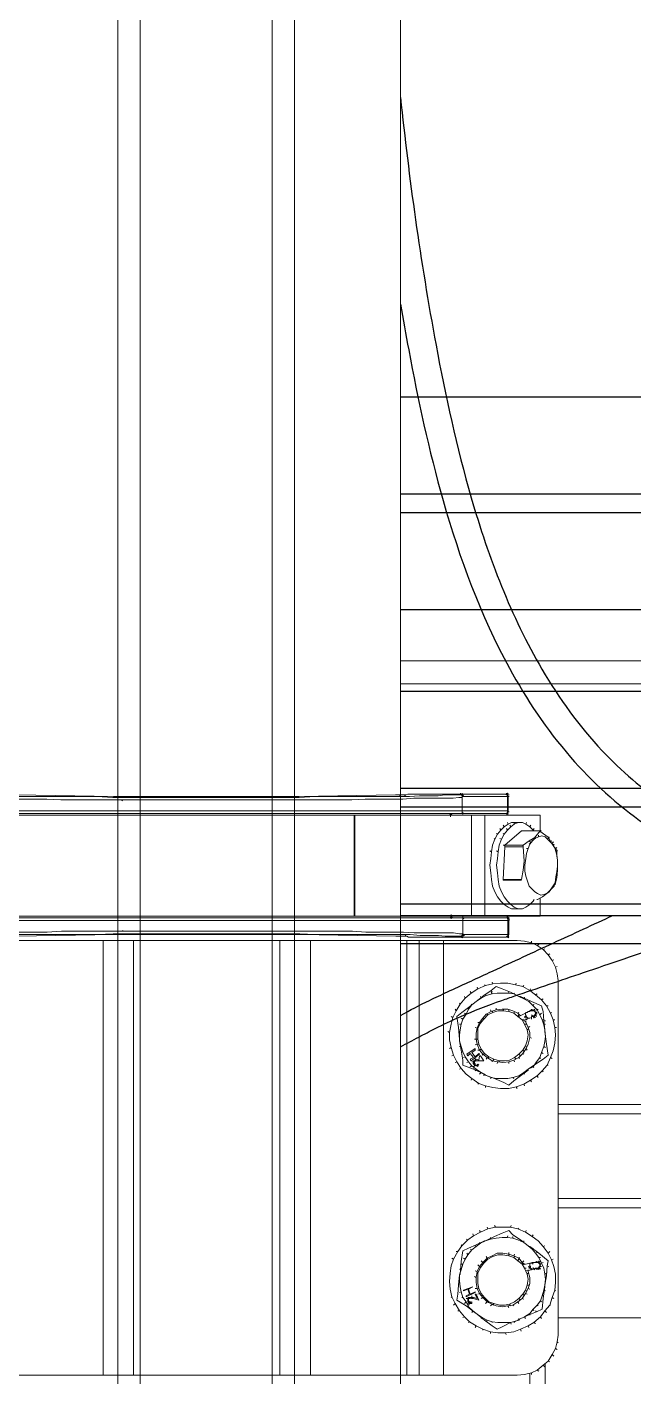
# Model space of a CAD drawing. Header units: feet. Extents: x 0 to 5170, y -254 to 1413.
# Drawn here: x 2327.95 to 2335.2, y 54.49 to 70.63 of the extents above; entities that cross this region are included whole.
import ezdxf
from ezdxf.lldxf.tags import DXFTag

# ---------------------------------------------------------------- set-up
doc = ezdxf.new("R2010")
doc.units = ezdxf.units.FT
doc.header["$MEASUREMENT"] = 0
for name, color, linetype in [('ATI CENTER SUPPORT', 7, 'Continuous'), ('DC FEEEDERS', 1, 'Continuous'), ('PV-AG-DC1', 142, 'DC1'), ('WIRE MANAGEMENT', 4, 'Continuous')]:
    doc.layers.add(name, color=color, linetype=linetype)
doc.styles.add('NEI-A', font='arial.ttf')
tags = doc.linetypes.add('DC1', pattern='A,0.176989,-0.035266,["DC1",NEI-A,S=0.1,R=0,X=0,Y=-0.05],-0.314734,0.176989', length=0.703978).pattern_tags.tags
tags[6] = DXFTag(74, 10)

msp = doc.modelspace()

# ---------------------------------------------------------------- linework, layer by layer
at = {"layer": 'ATI CENTER SUPPORT', "color": 8, "linetype": 'Continuous', "lineweight": 15}
for p, q in [((2329.03955, 108.06425), (2329.03955, 25.40257)), ((2329.30717, 108.06425), (2329.30717, 25.40257)), ((2330.88442, 108.06425), (2330.88442, 25.40257)), ((2331.15204, 108.06425), (2331.15204, 25.40257)), ((2332.42153, 108.06425), (2332.42153, 25.40257)), ((2333.15998, 61.22628, 0.11854), (2333.15998, 61.43628, 0.11854)), ((2333.71998, 61.42628, 0.11854), (2333.15998, 61.42628, 0.11854)), ((2333.69998, 61.23628, 0.11854), (2333.69998, 61.44628, 0.11854)), ((2326.49998, 61.22628, 0.11854), (2333.68998, 61.22628, 0.11854)), ((2326.76998, 61.20628, 0.11854), (2334.08998, 61.20628, 0.11854)), ((2333.74998, 61.11628, 0.11854), (2333.87998, 61.11628, 0.11854)), ((2333.88998, 60.84628, 0.11854), (2333.64998, 60.84628, 0.11854)), ((2326.91998, 59.99628, 0.11854), (2334.08998, 59.99628, 0.11854)), ((2333.70629, 59.75628), (2333.70629, 59.96628)), ((2332.51629, 59.74628), (2333.68629, 59.74628)), ((2333.98629, 58.79628), (2333.98629, 58.76628)), ((2333.34629, 58.52628), (2333.30629, 58.52628)), ((2333.30629, 58.26628), (2333.31629, 58.27628)), ((2333.31629, 58.23628), (2333.28629, 58.23628)), ((2334.30629, 57.7445), (2354.71674, 57.74438)), ((2334.30629, 57.63315), (2354.71674, 57.63303)), ((2334.30629, 56.62083), (2354.71674, 56.62071)), ((2334.30629, 56.50948), (2354.71674, 56.50936)), ((2333.71629, 55.97628), (2333.71629, 55.93628)), ((2334.03629, 55.78628), (2334.07629, 55.78628))]:
    msp.add_line(p, q, dxfattribs=at)
at = {"layer": 'ATI CENTER SUPPORT', "color": 8, "linetype": 'Continuous', "lineweight": 15, "elevation": 0.11854}
for points in [[(2327.02998, 61.41628), (2327.07998, 61.41628), (2327.13998, 61.40628), (2327.61998, 61.40628), (2327.74998, 61.39628), (2328.18998, 61.39628), (2328.35998, 61.38628), (2331.83998, 61.38628), (2331.99998, 61.39628), (2332.44998, 61.39628), (2332.57998, 61.40628), (2333.04998, 61.40628), (2333.11998, 61.41628), (2333.15998, 61.41628)], [(2333.14998, 61.44628), (2332.94998, 61.44628), (2332.86998, 61.43628), (2332.64998, 61.43628), (2332.52998, 61.42628), (2331.39998, 61.42628), (2331.20998, 61.41628), (2328.97998, 61.41628), (2328.78998, 61.42628), (2327.65998, 61.42628), (2327.53998, 61.43628), (2327.32998, 61.43628), (2327.24998, 61.44628), (2327.04998, 61.44628), (2327.03998, 61.43628)], [(2333.68998, 61.45628), (2332.50998, 61.45628), (2332.48998, 61.44628), (2332.35998, 61.44628), (2331.20998, 61.42628), (2328.98998, 61.42628), (2327.82998, 61.44628), (2327.70998, 61.44628), (2327.67998, 61.45628), (2327.25998, 61.45628), (2327.05998, 61.44628)], [(2329.08998, 61.37628), (2329.09998, 61.38628)], [(2332.41998, 61.42628), (2332.40998, 61.44628)], [(2332.47998, 61.42628), (2332.46998, 61.44628)], [(2333.12998, 61.44628), (2332.93998, 61.45628)], [(2333.01998, 61.44628), (2333.01998, 61.45628)], [(2333.13998, 61.46628), (2333.13998, 61.44628)], [(2333.15998, 61.46628), (2333.14998, 61.44628)], [(2333.15998, 61.43628), (2333.14998, 61.44628)], [(2333.16998, 61.44628), (2333.15998, 61.43628)], [(2333.17998, 61.43628), (2333.15998, 61.42628)], [(2333.67998, 61.45628), (2333.68998, 61.44628)], [(2333.70998, 61.46628), (2333.68998, 61.44628)], [(2333.69998, 61.46628), (2333.68998, 61.44628)], [(2333.68998, 61.46628), (2333.68998, 61.44628), (2333.71998, 61.44628)], [(2333.69998, 61.44628), (2333.70998, 61.42628)], [(2333.70998, 61.42628), (2333.70998, 61.24628), (2333.69998, 61.23628)], [(2333.70998, 61.25628), (2326.47998, 61.25628), (2326.48998, 61.23628), (2326.49998, 61.22628)], [(2331.86707, 61.20628), (2331.86707, 59.99628)], [(2331.87707, 59.99628), (2331.87707, 61.20628)], [(2333.02998, 61.20628), (2333.00998, 61.21628)], [(2333.02998, 61.21628), (2333.01998, 61.22628)], [(2333.01998, 61.18628), (2333.01998, 61.20628)], [(2333.02998, 61.20628), (2333.02998, 61.21628), (2333.04998, 61.22628)], [(2333.15998, 61.23628), (2333.17998, 61.22628)], [(2333.15998, 61.22628), (2333.16998, 61.21628)], [(2333.26998, 59.99628), (2333.26998, 61.20628)], [(2333.42998, 61.20628), (2333.42998, 59.99628)], [(2333.68998, 61.22628), (2333.69998, 61.23628)], [(2333.70998, 61.21628), (2333.68998, 61.22628)], [(2333.68998, 61.22628), (2333.69998, 61.20628)], [(2333.70998, 61.22628), (2333.69998, 61.23628)], [(2333.71998, 61.24628), (2333.70998, 61.24628)], [(2334.08998, 61.00628), (2334.08998, 61.20628)], [(2333.87998, 60.08628), (2333.74998, 60.08628), (2333.70998, 60.10628), (2333.65998, 60.13628), (2333.61998, 60.17628), (2333.57998, 60.22628), (2333.54998, 60.28628), (2333.51998, 60.35628), (2333.50998, 60.43628), (2333.49998, 60.51628), (2333.48998, 60.60628), (2333.49998, 60.68628), (2333.50998, 60.76628), (2333.51998, 60.84628), (2333.54998, 60.91628), (2333.57998, 60.97628), (2333.61998, 61.02628), (2333.65998, 61.06628), (2333.70998, 61.09628), (2333.74998, 61.11628)], [(2333.82998, 60.08628), (2333.77998, 60.10628), (2333.73998, 60.13628), (2333.69998, 60.17628), (2333.65998, 60.22628), (2333.62998, 60.28628), (2333.59998, 60.35628), (2333.58998, 60.43628), (2333.57998, 60.51628), (2333.56998, 60.60628), (2333.57998, 60.68628), (2333.58998, 60.76628), (2333.59998, 60.84628), (2333.62998, 60.91628), (2333.65998, 60.97628), (2333.69998, 61.02628), (2333.73998, 61.06628), (2333.77998, 61.09628), (2333.82998, 61.11628)], [(2333.61998, 61.02628), (2333.60998, 61.04628)], [(2333.65998, 61.06628), (2333.64998, 61.08628)], [(2333.69998, 61.02628), (2333.68998, 61.04628)], [(2333.69998, 61.11628), (2333.70998, 61.09628)], [(2333.73998, 61.06628), (2333.72998, 61.08628)], [(2333.77998, 61.11628), (2333.77998, 61.09628)], [(2333.87998, 61.11628), (2333.91998, 61.09628), (2333.96998, 61.06628), (2334.00998, 61.02628), (2334.01998, 61.01628)], [(2333.91998, 61.09628), (2333.92998, 61.11628)], [(2333.96998, 61.06628), (2333.97998, 61.08628)], [(2334.01998, 61.04628), (2334.00998, 61.02628)], [(2334.08998, 61.00628), (2334.09998, 61.02628)], [(2334.09998, 61.00628), (2334.09998, 61.02628)], [(2333.53998, 60.92628), (2333.54998, 60.91628)], [(2333.56998, 60.98628), (2333.57998, 60.97628)], [(2333.60998, 60.92628), (2333.62998, 60.91628)], [(2333.64998, 60.98628), (2333.65998, 60.97628)], [(2333.88998, 60.82628), (2333.88998, 60.84628), (2333.95998, 60.89628), (2334.02998, 60.93628), (2334.08998, 61.01628), (2333.86998, 61.01628), (2333.66998, 60.84628)], [(2334.29998, 60.59628), (2334.28998, 60.52628), (2334.27998, 60.46628), (2334.26998, 60.39628), (2334.23998, 60.34628), (2334.20998, 60.30628), (2334.17998, 60.27628), (2334.13998, 60.25628), (2334.09998, 60.24628), (2334.05998, 60.26628), (2334.02998, 60.28628), (2333.99998, 60.31628), (2333.95998, 60.35628), (2333.93998, 60.41628), (2333.91998, 60.47628), (2333.90998, 60.53628), (2333.90998, 60.60628), (2333.91998, 60.68628), (2333.92998, 60.74628), (2333.94998, 60.80628), (2333.96998, 60.85628), (2333.99998, 60.89628), (2334.02998, 60.92628), (2334.06998, 60.94628), (2334.10998, 60.95628), (2334.14998, 60.94628), (2334.20998, 60.88628), (2334.24998, 60.84628), (2334.26998, 60.79628), (2334.28998, 60.72628), (2334.29998, 60.66628)], [(2333.95998, 60.89628), (2333.97998, 60.87628)], [(2333.96998, 60.85628), (2333.95998, 60.86628)], [(2333.99998, 60.89628), (2333.98998, 60.91628)], [(2334.02998, 60.92628), (2334.02998, 60.94628)], [(2334.03998, 60.92628), (2334.02998, 60.93628)], [(2334.06998, 60.96628), (2334.06998, 60.94628)], [(2334.08998, 61.00628), (2334.09998, 61.00628), (2334.18998, 60.93628), (2334.22998, 60.86628), (2334.26998, 60.80628), (2334.27998, 60.78628), (2334.27998, 60.77628)], [(2334.19998, 60.93628), (2334.17998, 60.91628)], [(2334.18998, 60.93628), (2334.19998, 60.94628)], [(2334.22998, 60.89628), (2334.20998, 60.88628)], [(2334.24998, 60.88628), (2334.22998, 60.86628)], [(2333.48998, 60.77628), (2333.50998, 60.76628)], [(2333.58998, 60.76628), (2333.56998, 60.77628)], [(2333.66998, 60.83628), (2333.64998, 60.84628)], [(2333.66998, 60.84628), (2333.66998, 60.82628), (2333.88998, 60.82628), (2333.89998, 60.65628), (2333.88998, 60.54628), (2333.86998, 60.43628), (2333.64998, 60.43628), (2333.64998, 60.42628), (2333.86998, 60.42628)], [(2333.66998, 60.82628), (2333.64998, 60.43628)], [(2333.86998, 60.84628), (2333.88998, 60.83628)], [(2333.94998, 60.80628), (2333.92998, 60.80628)], [(2334.28998, 60.77628), (2334.28998, 60.71628), (2334.29998, 60.66628), (2334.29998, 60.54628), (2334.28998, 60.45628), (2334.26998, 60.37628), (2334.25998, 60.36628), (2334.25998, 60.35628), (2334.23998, 60.33628), (2334.21998, 60.31628), (2334.19998, 60.28628), (2334.16998, 60.26628), (2334.11998, 60.22628), (2334.05998, 60.19628), (2334.04998, 60.19628)], [(2334.25998, 60.85628), (2334.24998, 60.84628)], [(2334.26998, 60.80628), (2334.28998, 60.81628)], [(2334.26998, 60.79628), (2334.28998, 60.79628)], [(2334.27998, 60.77628), (2334.29998, 60.78628)], [(2334.29998, 60.77628), (2334.27998, 60.77628)], [(2334.08998, 59.99628), (2334.08998, 60.21628)], [(2334.01998, 60.19628), (2334.00998, 60.17628), (2333.96998, 60.13628), (2333.91998, 60.10628), (2333.87998, 60.08628)]]:
    msp.add_lwpolyline(points, dxfattribs=at)
at = {"layer": 'ATI CENTER SUPPORT', "color": 8, "linetype": 'Continuous', "lineweight": 15}
for points in [[(2333.71629, 59.94628), (2326.48629, 59.94628), (2326.48629, 59.77628)], [(2333.69629, 59.97628), (2326.50629, 59.97628), (2326.50629, 59.96628)], [(2333.01629, 59.97628), (2333.03629, 59.99628)], [(2333.05629, 59.97628), (2333.03629, 59.98628), (2333.03629, 59.99628), (2333.02629, 59.99628), (2333.02629, 60.01628)], [(2333.02629, 59.96628), (2333.03629, 59.98628)], [(2333.15629, 59.76628), (2333.16629, 59.76628), (2333.16629, 59.99628)], [(2333.18629, 59.97628), (2333.16629, 59.96628)], [(2333.69629, 59.97628), (2333.70629, 59.99628)], [(2333.69629, 59.97628), (2333.69629, 59.99628)], [(2333.71629, 59.98628), (2333.69629, 59.97628)], [(2333.70629, 59.96628), (2333.69629, 59.97628)], [(2333.70629, 59.96628), (2333.72629, 59.97628)], [(2333.71629, 59.94628), (2333.70629, 59.96628)], [(2333.72629, 59.95628), (2333.71629, 59.94628)], [(2333.71629, 59.77628), (2333.71629, 59.94628)], [(2327.03629, 59.78628), (2327.08629, 59.78628), (2327.14629, 59.79628), (2327.62629, 59.79628), (2327.75629, 59.80628), (2328.19629, 59.80628), (2328.36629, 59.81628), (2331.84629, 59.81628), (2332.00629, 59.80628), (2332.45629, 59.80628), (2332.58629, 59.79628), (2333.05629, 59.79628), (2333.12629, 59.78628), (2333.16629, 59.78628)], [(2333.16629, 59.77628), (2333.15629, 59.76628), (2333.15629, 59.75628), (2332.95629, 59.75628), (2332.87629, 59.76628), (2332.65629, 59.76628), (2332.53629, 59.77628), (2331.40629, 59.77628), (2331.21629, 59.78628), (2328.98629, 59.78628), (2328.79629, 59.77628), (2327.66629, 59.77628), (2327.54629, 59.76628), (2327.33629, 59.76628), (2327.25629, 59.75628), (2327.05629, 59.75628), (2327.04629, 59.76628), (2327.03629, 59.77628)], [(2327.06629, 59.75628), (2327.26629, 59.74628), (2327.68629, 59.74628), (2327.71629, 59.75628), (2327.83629, 59.75628), (2328.99629, 59.77628), (2331.21629, 59.77628), (2332.36629, 59.75628), (2332.49629, 59.75628), (2332.51629, 59.74628)], [(2329.09629, 59.82628), (2329.10629, 59.81628)], [(2332.47629, 59.75628), (2332.48629, 59.77628)], [(2332.94629, 59.74628), (2333.13629, 59.75628)], [(2333.02629, 59.75628), (2333.02629, 59.74628)], [(2333.14629, 59.75628), (2333.15629, 59.73628)], [(2333.16629, 59.73628), (2333.15629, 59.75628)], [(2333.18629, 59.77628), (2333.16629, 59.78628)], [(2333.16629, 59.77628), (2333.18629, 59.76628)], [(2333.70629, 59.75628), (2333.71629, 59.77628), (2333.16629, 59.77628)], [(2333.17629, 59.75628), (2333.16629, 59.76628)], [(2333.68629, 59.74628), (2333.69629, 59.75628), (2333.71629, 59.75628)], [(2333.71629, 59.73628), (2333.69629, 59.75628)], [(2333.69629, 59.75628), (2333.70629, 59.73628)], [(2333.69629, 59.74628), (2333.69629, 59.75628)], [(2333.70629, 59.75628), (2333.71629, 59.74628)], [(2333.81629, 59.70628), (2326.39629, 59.70628), (2326.30629, 59.69628), (2326.22629, 59.67628), (2326.14629, 59.64628), (2326.08629, 59.59628), (2326.01629, 59.53628), (2325.97629, 59.46628), (2325.93629, 59.38628), (2325.91629, 59.30628), (2325.90629, 59.22628), (2325.90629, 54.98628), (2325.91629, 54.90628), (2325.93629, 54.82628), (2325.97629, 54.75628), (2326.01629, 54.67628), (2326.08629, 54.62628), (2326.14629, 54.56628), (2326.22629, 54.53628), (2326.30629, 54.51628), (2326.39629, 54.50628), (2333.81629, 54.50628)], [(2328.86629, 59.70628), (2328.86629, 54.50628)], [(2329.22629, 54.50628), (2329.22629, 59.70628)], [(2330.97629, 54.50628), (2330.97629, 59.70628)], [(2331.34629, 59.70628), (2331.34629, 54.50628)], [(2332.49629, 54.50628), (2332.49629, 59.70628)], [(2332.64629, 59.70628), (2332.64629, 54.50628)], [(2332.93629, 59.70628), (2332.93629, 54.50628)], [(2333.81629, 54.50628), (2333.90629, 54.51628), (2333.98629, 54.53628), (2334.05629, 54.56628), (2334.12629, 54.62628), (2334.18629, 54.67628), (2334.23629, 54.75628), (2334.27629, 54.82628), (2334.29629, 54.90628), (2334.30629, 54.98628), (2334.30629, 59.22628), (2334.29629, 59.30628), (2334.27629, 59.38628), (2334.23629, 59.46628), (2334.18629, 59.53628), (2334.12629, 59.59628), (2334.05629, 59.64628), (2333.98629, 59.67628), (2333.90629, 59.69628), (2333.81629, 59.70628)], [(2333.98629, 59.67628), (2333.98629, 59.69628)], [(2334.07629, 59.65628), (2334.05629, 59.64628)], [(2334.14629, 59.60628), (2334.12629, 59.59628)], [(2334.20629, 59.54628), (2334.18629, 59.53628)], [(2334.23629, 59.46628), (2334.25629, 59.47628)], [(2334.29629, 59.39628), (2334.27629, 59.38628)], [(2333.12629, 58.50628), (2333.14629, 58.39628), (2333.16629, 58.27628), (2333.16629, 58.21628), (2333.29629, 58.16628), (2333.42629, 58.10628), (2333.43629, 58.09628), (2333.54629, 58.05628), (2333.65629, 58.00628), (2333.71629, 57.97628), (2333.77629, 58.02628), (2333.85629, 58.08628), (2333.94629, 58.15628), (2333.94629, 58.16628), (2334.03629, 58.22628), (2334.12629, 58.28628), (2334.18629, 58.33628), (2334.16629, 58.46628), (2334.14629, 58.61628), (2334.14629, 58.63628), (2334.13629, 58.74628), (2334.12629, 58.85628), (2334.10629, 58.92628), (2333.98629, 58.97628), (2333.85629, 59.03628), (2333.83629, 59.03628), (2333.73629, 59.08628), (2333.63629, 59.12628), (2333.56629, 59.15628), (2333.50629, 59.10628), (2333.41629, 59.04628), (2333.32629, 58.97628), (2333.23629, 58.90628), (2333.15629, 58.84628), (2333.09629, 58.79628), (2333.11629, 58.66628), (2333.12629, 58.52628)], [(2333.26629, 59.07628), (2333.25629, 59.09628)], [(2333.34629, 59.12628), (2333.33629, 59.14628)], [(2333.43629, 59.16628), (2333.42629, 59.17628)], [(2333.50629, 59.10628), (2333.51629, 59.08628)], [(2333.50629, 59.08628), (2333.51629, 59.06628)], [(2333.52629, 59.18628), (2333.51629, 59.20628)], [(2333.71629, 59.09628), (2333.71629, 59.07628)], [(2333.80629, 59.19628), (2333.79629, 59.17628)], [(2333.89629, 59.16628), (2333.88629, 59.15628)], [(2333.97629, 59.12628), (2333.96629, 59.10628)], [(2333.12629, 58.95628), (2333.13629, 58.94628)], [(2333.19629, 59.01628), (2333.18629, 59.03628)], [(2333.26629, 58.94628), (2333.27629, 58.93628)], [(2333.37629, 59.03628), (2333.38629, 59.01628)], [(2333.44629, 59.04628), (2333.43629, 59.05628)], [(2333.78629, 59.07628), (2333.77629, 59.06628)], [(2333.89629, 59.00628), (2333.90629, 59.02628)], [(2333.96629, 58.98628), (2333.95629, 58.97628)], [(2334.00629, 58.92628), (2334.01629, 58.94628)], [(2334.03629, 59.05628), (2334.05629, 59.06628)], [(2334.12629, 59.00628), (2334.10629, 58.99628)], [(2334.18629, 58.92628), (2334.16629, 58.92628)], [(2333.04629, 58.78628), (2333.02629, 58.79628)], [(2333.07629, 58.88628), (2333.08629, 58.86628)], [(2333.16629, 58.76628), (2333.14629, 58.77628)], [(2333.20629, 58.82628), (2333.18629, 58.83628)], [(2333.22629, 58.89628), (2333.23629, 58.88628)], [(2333.90629, 58.74628), (2333.91629, 58.73628), (2333.94629, 58.66628), (2333.96629, 58.60628), (2333.96629, 58.54628), (2333.94629, 58.46628), (2333.92629, 58.41628), (2333.88629, 58.35628), (2333.83629, 58.30628), (2333.77629, 58.27628), (2333.71629, 58.25628), (2333.64629, 58.24628), (2333.58629, 58.25628), (2333.51629, 58.26628), (2333.45629, 58.30628), (2333.40629, 58.34628), (2333.36629, 58.39628), (2333.33629, 58.46628), (2333.32629, 58.52628), (2333.32629, 58.59628), (2333.33629, 58.65628), (2333.36629, 58.72628), (2333.40629, 58.77628), (2333.44629, 58.82628), (2333.50629, 58.85628), (2333.56629, 58.87628), (2333.63629, 58.88628), (2333.70629, 58.88628), (2333.76629, 58.86628), (2333.82629, 58.83628), (2333.85629, 58.80628)], [(2333.41629, 58.76628), (2333.40629, 58.77628)], [(2333.45629, 58.82628), (2333.46629, 58.81628)], [(2333.49629, 58.87628), (2333.50629, 58.85628)], [(2333.51629, 58.86628), (2333.52629, 58.84628)], [(2333.56629, 58.87628), (2333.56629, 58.89628)], [(2333.64629, 58.86628), (2333.65629, 58.88628)], [(2333.71629, 58.87628), (2333.71629, 58.85628)], [(2333.78629, 58.85628), (2333.77629, 58.83628)], [(2333.82629, 58.83628), (2333.83629, 58.84628)], [(2333.82629, 58.79628), (2333.83629, 58.81628)], [(2334.01629, 58.86628), (2333.96629, 58.86628), (2333.96629, 58.85628), (2333.94629, 58.85628), (2333.93629, 58.84628), (2333.92629, 58.84628), (2333.91629, 58.83628), (2333.83629, 58.79628)], [(2333.89629, 58.76628), (2333.87629, 58.75628)], [(2333.88629, 58.74628), (2333.94629, 58.77628)], [(2333.90629, 58.79628), (2333.92629, 58.80628)], [(2333.90629, 58.78628), (2333.92629, 58.79628)], [(2333.91629, 58.83628), (2333.91629, 58.81628), (2333.92629, 58.80628), (2333.92629, 58.79628), (2333.93629, 58.78628), (2333.94629, 58.77628), (2333.96629, 58.77628), (2333.98629, 58.78628)], [(2333.93629, 58.78628), (2333.91629, 58.77628)], [(2333.92629, 58.75628), (2333.94629, 58.77628)], [(2333.98629, 58.79628), (2334.01629, 58.79628), (2334.03629, 58.81628), (2334.03629, 58.84628), (2334.02629, 58.85628), (2334.01629, 58.86628), (2334.00629, 58.87628), (2333.98629, 58.87628), (2333.96629, 58.86628), (2333.95629, 58.85628)], [(2333.98629, 58.86628), (2333.98629, 58.88628)], [(2333.98629, 58.81628), (2334.00629, 58.79628)], [(2333.99629, 58.87628), (2333.99629, 58.86628)], [(2334.00629, 58.79628), (2334.01629, 58.80628), (2334.02629, 58.81628), (2334.03629, 58.83628)], [(2334.01629, 58.77628), (2334.00629, 58.79628)], [(2334.02629, 58.88628), (2334.01629, 58.86628)], [(2334.02629, 58.78628), (2334.01629, 58.80628)], [(2334.01629, 58.79628), (2334.03629, 58.78628)], [(2334.02629, 58.85628), (2334.03629, 58.86628)], [(2334.02629, 58.85628), (2334.04629, 58.86628)], [(2334.04629, 58.80628), (2334.02629, 58.81628)], [(2334.03629, 58.84628), (2334.05629, 58.84628)], [(2334.05629, 58.82628), (2334.03629, 58.83628)], [(2334.04629, 58.79628), (2334.03629, 58.81628)], [(2334.06629, 58.88628), (2334.05629, 58.87628)], [(2334.10629, 58.83628), (2334.08629, 58.81628)], [(2334.11629, 58.75628), (2334.13629, 58.76628)], [(2334.21629, 58.83628), (2334.22629, 58.84628)], [(2332.98629, 58.61628), (2333.00629, 58.60628)], [(2333.12629, 58.70628), (2333.14629, 58.70628)], [(2333.33629, 58.65628), (2333.31629, 58.66628)], [(2333.33629, 58.66628), (2333.34629, 58.65628)], [(2333.34629, 58.72628), (2333.36629, 58.72628)], [(2333.37629, 58.71628), (2333.36629, 58.72628)], [(2333.90629, 58.70628), (2333.92629, 58.70628)], [(2333.92629, 58.74628), (2333.91629, 58.73628)], [(2333.93629, 58.63628), (2333.94629, 58.64628)], [(2333.94629, 58.66628), (2333.96629, 58.67628)], [(2334.15629, 58.74628), (2334.13629, 58.74628)], [(2334.15629, 58.70628), (2334.13629, 58.69628)], [(2334.26629, 58.75628), (2334.24629, 58.75628)], [(2334.28629, 58.66628), (2334.26629, 58.66628)], [(2333.31629, 58.45628), (2333.33629, 58.46628)], [(2333.35629, 58.46628), (2333.33629, 58.45628)], [(2333.93629, 58.43628), (2333.91629, 58.44628)], [(2333.98629, 58.53628), (2333.96629, 58.54628)], [(2333.02629, 58.42628), (2333.00629, 58.41628)], [(2333.05629, 58.33628), (2333.03629, 58.32628)], [(2333.14629, 58.43628), (2333.12629, 58.43628)], [(2333.16629, 58.37628), (2333.14629, 58.36628)], [(2333.19629, 58.31628), (2333.17629, 58.30628)], [(2333.31629, 58.23628), (2333.31629, 58.21628), (2333.33629, 58.21628), (2333.34629, 58.22628), (2333.35629, 58.21628), (2333.33629, 58.20628), (2333.32629, 58.20628), (2333.31629, 58.21628), (2333.29629, 58.22628), (2333.29629, 58.26628), (2333.30629, 58.26628), (2333.31629, 58.27628), (2333.32629, 58.28628), (2333.35629, 58.27628), (2333.36629, 58.32628), (2333.37629, 58.32628), (2333.41629, 58.26628), (2333.31629, 58.26628), (2333.30629, 58.25628), (2333.30629, 58.23628)], [(2333.31629, 58.27628), (2333.31629, 58.29628)], [(2333.31629, 58.28628), (2333.32629, 58.26628)], [(2333.34629, 58.39628), (2333.36629, 58.39628)], [(2333.36629, 58.39628), (2333.38629, 58.40628)], [(2333.39629, 58.33628), (2333.40629, 58.34628)], [(2333.42629, 58.35628), (2333.41629, 58.34628)], [(2333.44629, 58.28628), (2333.45629, 58.30628)], [(2333.47629, 58.31628), (2333.46629, 58.29628)], [(2333.53629, 58.28628), (2333.52629, 58.26628)], [(2333.78629, 58.25628), (2333.77629, 58.27628)], [(2333.78629, 58.30628), (2333.80629, 58.28628)], [(2333.85629, 58.32628), (2333.83629, 58.34628)], [(2333.83629, 58.30628), (2333.84629, 58.29628)], [(2333.90629, 58.37628), (2333.88629, 58.39628)], [(2333.88629, 58.35628), (2333.89629, 58.34628)], [(2333.93629, 58.39628), (2333.92629, 58.41628)], [(2334.08629, 58.30628), (2334.09629, 58.29628)], [(2334.12629, 58.35628), (2334.10629, 58.36628)], [(2334.15629, 58.42628), (2334.13629, 58.43628)], [(2334.21629, 58.30628), (2334.23629, 58.29628)], [(2333.09629, 58.25628), (2333.07629, 58.24628)], [(2333.14629, 58.17628), (2333.12629, 58.16628)], [(2333.23629, 58.25628), (2333.21629, 58.24628)], [(2333.25629, 58.19628), (2333.27629, 58.20628)], [(2333.27629, 58.25628), (2333.29629, 58.25628)], [(2333.31629, 58.21628), (2333.29629, 58.19628)], [(2333.29629, 58.16628), (2333.29629, 58.17628)], [(2333.32629, 58.16628), (2333.31629, 58.14628)], [(2333.34629, 58.19628), (2333.33629, 58.21628)], [(2333.38629, 58.12628), (2333.36629, 58.10628)], [(2333.51629, 58.26628), (2333.51629, 58.25628)], [(2333.58629, 58.25628), (2333.57629, 58.23628)], [(2333.60629, 58.26628), (2333.59629, 58.25628)], [(2333.71629, 58.25628), (2333.71629, 58.23628)], [(2333.89629, 58.12628), (2333.90629, 58.10628)], [(2334.01629, 58.18628), (2334.00629, 58.19628)], [(2334.05629, 58.23628), (2334.04629, 58.25628)], [(2334.11629, 58.14628), (2334.12629, 58.13628)], [(2334.17629, 58.21628), (2334.18629, 58.21628)], [(2333.26629, 58.03628), (2333.27629, 58.05628)], [(2333.34629, 57.98628), (2333.35629, 57.99628)], [(2333.42629, 58.10628), (2333.41629, 58.08628)], [(2333.43629, 57.94628), (2333.43629, 57.96628)], [(2333.50629, 58.06628), (2333.49629, 58.05628)], [(2333.76629, 58.06628), (2333.77629, 58.05628)], [(2333.80629, 57.95628), (2333.81629, 57.93628)], [(2333.83629, 58.08628), (2333.83629, 58.07628)], [(2333.89629, 57.98628), (2333.90629, 57.96628)], [(2333.97629, 58.03628), (2333.98629, 58.01628)], [(2334.05629, 58.08628), (2334.06629, 58.06628)], [(2333.29629, 56.17628), (2333.28629, 56.19628)], [(2333.37629, 56.21628), (2333.36629, 56.23628)], [(2333.46629, 56.25628), (2333.45629, 56.27628)], [(2333.54629, 56.29628), (2333.55629, 56.27628)], [(2333.74629, 56.29628), (2333.73629, 56.27628)], [(2333.83629, 56.26628), (2333.82629, 56.25628)], [(2333.91629, 56.21628), (2333.92629, 56.23628)], [(2334.00629, 56.18628), (2333.99629, 56.16628)], [(2333.15629, 56.05628), (2333.14629, 56.06628)], [(2333.20629, 56.13628), (2333.22629, 56.12628)], [(2333.27629, 56.00628), (2333.25629, 56.01628)], [(2333.31629, 56.05628), (2333.32629, 56.04628)], [(2333.37629, 56.08628), (2333.36629, 56.09628)], [(2333.49629, 56.13628), (2333.49629, 56.15628)], [(2333.70629, 56.17628), (2333.69629, 56.15628)], [(2333.76629, 56.14628), (2333.76629, 56.16628)], [(2333.89629, 56.11628), (2333.89629, 56.09628)], [(2334.00629, 56.02628), (2333.99629, 56.01628)], [(2334.12629, 56.04628), (2334.14629, 56.05628)], [(2333.03629, 55.90628), (2333.05629, 55.89628)], [(2333.10629, 55.98628), (2333.08629, 55.98628)], [(2333.17629, 55.90628), (2333.19629, 55.89628)], [(2333.21629, 55.96628), (2333.22629, 55.94628)], [(2333.94629, 55.76628), (2333.94629, 55.74628), (2333.96629, 55.67628), (2333.96629, 55.60628), (2333.94629, 55.54628), (2333.91629, 55.48628), (2333.87629, 55.42628), (2333.82629, 55.38628), (2333.76629, 55.34628), (2333.70629, 55.33628), (2333.63629, 55.32628), (2333.56629, 55.33628), (2333.51629, 55.35628), (2333.45629, 55.38628), (2333.40629, 55.43628), (2333.36629, 55.48628), (2333.33629, 55.54628), (2333.32629, 55.61628), (2333.32629, 55.67628), (2333.33629, 55.74628), (2333.36629, 55.80628), (2333.40629, 55.85628), (2333.45629, 55.90628), (2333.51629, 55.93628), (2333.57629, 55.96628), (2333.64629, 55.96628), (2333.71629, 55.95628), (2333.77629, 55.93628), (2333.83629, 55.90628), (2333.87629, 55.85628), (2333.90629, 55.83628)], [(2333.40629, 55.85628), (2333.38629, 55.87628)], [(2333.40629, 55.85628), (2333.41629, 55.84628)], [(2333.45629, 55.90628), (2333.44629, 55.92628)], [(2333.45629, 55.90628), (2333.46629, 55.89628)], [(2333.77629, 55.93628), (2333.78629, 55.95628)], [(2333.77629, 55.91628), (2333.78629, 55.92628)], [(2333.83629, 55.89628), (2333.82629, 55.87628)], [(2333.83629, 55.90628), (2333.84629, 55.91628)], [(2333.87629, 55.85628), (2333.89629, 55.87628)], [(2334.05629, 55.85628), (2333.99629, 55.85628), (2333.98629, 55.84628), (2333.96629, 55.84628), (2333.96629, 55.81628), (2333.97629, 55.80628), (2333.97629, 55.78628), (2333.98629, 55.77628), (2333.98629, 55.76628), (2334.00629, 55.77628), (2334.01629, 55.77628), (2334.03629, 55.78628)], [(2334.00629, 55.83628), (2333.99629, 55.85628)], [(2334.05629, 55.97628), (2334.03629, 55.96628)], [(2334.03629, 55.85628), (2334.04629, 55.86628), (2334.06629, 55.85628), (2334.07629, 55.85628), (2334.08629, 55.83628), (2334.09629, 55.82628), (2334.08629, 55.80628), (2334.07629, 55.78628)], [(2334.05629, 55.86628), (2334.05629, 55.85628)], [(2334.06629, 55.78628), (2334.07629, 55.79628), (2334.08629, 55.80628), (2334.08629, 55.83628), (2334.07629, 55.84628), (2334.05629, 55.85628)], [(2334.07629, 55.87628), (2334.06629, 55.85628)], [(2334.09629, 55.91628), (2334.07629, 55.91628)], [(2334.07629, 55.84628), (2334.08629, 55.86628)], [(2334.07629, 55.85628), (2334.09629, 55.86628)], [(2334.10629, 55.84628), (2334.12629, 55.85628)], [(2334.18629, 55.96628), (2334.20629, 55.98628)], [(2334.22629, 55.88628), (2334.24629, 55.89628)], [(2333.14629, 55.76628), (2333.12629, 55.77628)], [(2333.14629, 55.83628), (2333.16629, 55.83628)], [(2333.33629, 55.74628), (2333.31629, 55.75628)], [(2333.33629, 55.73628), (2333.34629, 55.72628)], [(2333.36629, 55.80628), (2333.34629, 55.82628)], [(2333.36629, 55.80628), (2333.37629, 55.79628)], [(2333.89629, 55.84628), (2333.87629, 55.83628)], [(2333.96629, 55.84628), (2333.88629, 55.82628)], [(2333.90629, 55.78628), (2333.92629, 55.78628)], [(2333.92629, 55.75628), (2333.98629, 55.76628)], [(2333.93629, 55.71628), (2333.94629, 55.72628)], [(2333.94629, 55.80628), (2333.96629, 55.81628)], [(2333.97629, 55.80628), (2333.95629, 55.79628)], [(2333.97629, 55.78628), (2333.95629, 55.78628)], [(2333.96629, 55.76628), (2333.98629, 55.77628)], [(2333.99629, 55.78628), (2333.98629, 55.76628)], [(2334.01629, 55.77628), (2334.00629, 55.79628)], [(2334.01629, 55.77628), (2334.02629, 55.76628)], [(2334.06629, 55.78628), (2334.04629, 55.77628), (2334.03629, 55.78628)], [(2334.05629, 55.76628), (2334.05629, 55.78628)], [(2334.07629, 55.76628), (2334.06629, 55.78628)], [(2334.07629, 55.80628), (2334.10629, 55.80628)], [(2334.09629, 55.78628), (2334.07629, 55.79628)], [(2334.09629, 55.77628), (2334.07629, 55.78628)], [(2334.09629, 55.84628), (2334.08629, 55.83628)], [(2334.14629, 55.71628), (2334.16629, 55.72628)], [(2334.17629, 55.81628), (2334.19629, 55.80628)], [(2333.32629, 55.67628), (2333.30629, 55.68628)], [(2333.31629, 55.54628), (2333.33629, 55.54628)], [(2333.33629, 55.53628), (2333.35629, 55.54628)], [(2333.95629, 55.58628), (2333.93629, 55.58628)], [(2333.94629, 55.54628), (2333.96629, 55.53628)], [(2333.03629, 55.44628), (2333.02629, 55.43628)], [(2333.12629, 55.49628), (2333.14629, 55.50628)], [(2333.16629, 55.43628), (2333.15629, 55.43628)], [(2333.18629, 55.36628), (2333.20629, 55.38628)], [(2333.20629, 55.42628), (2333.22629, 55.42628)], [(2333.23629, 55.42628), (2333.22629, 55.43628)], [(2333.23629, 55.38628), (2333.22629, 55.36628)], [(2333.23629, 55.36628), (2333.24629, 55.38628)], [(2333.25629, 55.36628), (2333.25629, 55.38628)], [(2333.27629, 55.43628), (2333.27629, 55.45628)], [(2333.34629, 55.47628), (2333.36629, 55.48628)], [(2333.38629, 55.48628), (2333.36629, 55.47628)], [(2333.40629, 55.43628), (2333.38629, 55.42628)], [(2333.41629, 55.42628), (2333.42629, 55.43628)], [(2333.43629, 55.36628), (2333.45629, 55.38628)], [(2333.46629, 55.37628), (2333.47629, 55.38628)], [(2333.83629, 55.36628), (2333.82629, 55.38628)], [(2333.83629, 55.42628), (2333.85629, 55.40628)], [(2333.87629, 55.42628), (2333.89629, 55.41628)], [(2333.88629, 55.47628), (2333.90629, 55.45628)], [(2333.93629, 55.51628), (2333.91629, 55.52628)], [(2333.91629, 55.48628), (2333.93629, 55.47628)], [(2334.10629, 55.38628), (2334.09629, 55.39628)], [(2334.11629, 55.45628), (2334.13629, 55.45628)], [(2334.15629, 55.51628), (2334.13629, 55.52628)], [(2334.25629, 55.42628), (2334.23629, 55.43628)], [(2334.27629, 55.51628), (2334.26629, 55.52628)], [(2333.05629, 55.34628), (2333.07629, 55.36628)], [(2333.10629, 55.27628), (2333.12629, 55.27628)], [(2333.22629, 55.31628), (2333.23629, 55.32628)], [(2333.24629, 55.36628), (2333.23629, 55.34628)], [(2333.27629, 55.25628), (2333.28629, 55.27628)], [(2333.49629, 55.33628), (2333.51629, 55.35628)], [(2333.52629, 55.34628), (2333.53629, 55.36628)], [(2333.70629, 55.33628), (2333.71629, 55.31628)], [(2333.73629, 55.33628), (2333.72629, 55.35628)], [(2333.76629, 55.34628), (2333.77629, 55.33628)], [(2333.96629, 55.24628), (2333.96629, 55.22628)], [(2334.00629, 55.29628), (2334.01629, 55.27628)], [(2334.03629, 55.27628), (2334.04629, 55.26628)], [(2334.05629, 55.34628), (2334.06629, 55.33628)], [(2334.16629, 55.25628), (2334.14629, 55.27628)], [(2334.21629, 55.34628), (2334.20629, 55.34628)], [(2333.16629, 55.19628), (2333.18629, 55.20628)], [(2333.23629, 55.13628), (2333.24629, 55.14628)], [(2333.31629, 55.07628), (2333.32629, 55.09628)], [(2333.39629, 55.19628), (2333.38629, 55.18628)], [(2333.40629, 55.05628), (2333.40629, 55.04628)], [(2333.44629, 55.14628), (2333.45629, 55.16628)], [(2333.51629, 55.13628), (2333.51629, 55.14628)], [(2333.73629, 55.13628), (2333.74629, 55.11628)], [(2333.78629, 55.13628), (2333.78629, 55.14628)], [(2333.83629, 55.18628), (2333.83629, 55.16628)], [(2333.85629, 55.05628), (2333.86629, 55.03628)], [(2333.90629, 55.20628), (2333.91629, 55.18628)], [(2333.94629, 55.09628), (2333.95629, 55.07628)], [(2334.01629, 55.13628), (2334.03629, 55.12628)], [(2334.09629, 55.20628), (2334.10629, 55.18628)], [(2333.49629, 55.02628), (2333.49629, 55.00628)], [(2333.67629, 55.01628), (2333.68629, 54.99628)], [(2334.30629, 54.89628), (2334.29629, 54.90628)], [(2334.25629, 54.73628), (2334.23629, 54.75628)], [(2334.29629, 54.81628), (2334.27629, 54.82628)], [(2334.07629, 54.55628), (2334.05629, 54.56628)], [(2334.14629, 54.60628), (2334.12629, 54.62628)], [(2334.18629, 54.67628), (2334.20629, 54.66628)], [(2333.98629, 54.51628), (2333.98629, 54.53628)]]:
    msp.add_lwpolyline(points, dxfattribs=at)
for points in [[(2333.80629, 57.95628), (2333.89629, 57.98628), (2333.97629, 58.03628), (2334.05629, 58.08628), (2334.11629, 58.14628), (2334.17629, 58.21628), (2334.21629, 58.30628), (2334.24629, 58.38628), (2334.26629, 58.47628), (2334.27629, 58.57628), (2334.26629, 58.66628), (2334.24629, 58.75628), (2334.21629, 58.83628), (2334.16629, 58.92628), (2334.10629, 58.99628), (2334.03629, 59.05628), (2333.96629, 59.10628), (2333.88629, 59.15628), (2333.79629, 59.17628), (2333.70629, 59.19628), (2333.61629, 59.19628), (2333.52629, 59.18628), (2333.43629, 59.16628), (2333.34629, 59.12628), (2333.26629, 59.07628), (2333.19629, 59.01628), (2333.13629, 58.94628), (2333.08629, 58.86628), (2333.04629, 58.78628), (2333.02629, 58.70628), (2333.00629, 58.60628), (2333.00629, 58.51628), (2333.02629, 58.42628), (2333.05629, 58.33628), (2333.09629, 58.25628), (2333.14629, 58.17628), (2333.20629, 58.10628), (2333.27629, 58.05628), (2333.35629, 57.99628), (2333.43629, 57.96628), (2333.52629, 57.94628), (2333.61629, 57.93628), (2333.71629, 57.93628)], [(2334.00629, 58.92628), (2334.05629, 58.87628), (2334.08629, 58.81628), (2334.11629, 58.75628), (2334.13629, 58.69628), (2334.14629, 58.63628), (2334.15629, 58.55628), (2334.14629, 58.49628), (2334.13629, 58.43628), (2334.10629, 58.36628), (2334.08629, 58.30628), (2334.04629, 58.25628), (2334.00629, 58.19628), (2333.94629, 58.16628), (2333.89629, 58.12628), (2333.83629, 58.08628), (2333.76629, 58.06628), (2333.70629, 58.05628), (2333.56629, 58.05628), (2333.50629, 58.06628), (2333.43629, 58.09628), (2333.38629, 58.12628), (2333.32629, 58.16628), (2333.27629, 58.20628), (2333.23629, 58.25628), (2333.19629, 58.31628), (2333.16629, 58.37628), (2333.14629, 58.43628), (2333.12629, 58.50628), (2333.12629, 58.57628), (2333.13629, 58.63628), (2333.14629, 58.70628), (2333.16629, 58.76628), (2333.20629, 58.82628), (2333.23629, 58.88628), (2333.27629, 58.93628), (2333.32629, 58.97628), (2333.38629, 59.01628), (2333.44629, 59.04628), (2333.51629, 59.06628), (2333.57629, 59.07628), (2333.71629, 59.07628), (2333.77629, 59.06628), (2333.83629, 59.03628), (2333.89629, 59.00628), (2333.95629, 58.97628)], [(2333.47629, 58.31628), (2333.42629, 58.35628), (2333.38629, 58.40628), (2333.35629, 58.46628), (2333.34629, 58.52628), (2333.34629, 58.65628), (2333.37629, 58.71628), (2333.41629, 58.76628), (2333.46629, 58.81628), (2333.52629, 58.84628), (2333.58629, 58.86628), (2333.64629, 58.86628), (2333.71629, 58.85628), (2333.77629, 58.83628), (2333.82629, 58.79628), (2333.87629, 58.75628), (2333.90629, 58.70628), (2333.93629, 58.63628), (2333.94629, 58.57628), (2333.93629, 58.50628), (2333.91629, 58.44628), (2333.88629, 58.39628), (2333.83629, 58.34628), (2333.78629, 58.30628), (2333.72629, 58.27628), (2333.66629, 58.26628), (2333.60629, 58.26628), (2333.53629, 58.28628)], [(2333.36629, 58.34628), (2333.26629, 58.26628), (2333.25629, 58.28628), (2333.29629, 58.30628), (2333.25629, 58.35628), (2333.22629, 58.32628), (2333.21629, 58.34628), (2333.31629, 58.41628), (2333.31629, 58.39628), (2333.27629, 58.36628), (2333.31629, 58.31628), (2333.35629, 58.35628)], [(2333.94629, 55.09628), (2334.01629, 55.13628), (2334.09629, 55.20628), (2334.14629, 55.27628), (2334.20629, 55.34628), (2334.23629, 55.43628), (2334.26629, 55.52628), (2334.27629, 55.61628), (2334.27629, 55.71628), (2334.25629, 55.80628), (2334.22629, 55.88628), (2334.18629, 55.96628), (2334.12629, 56.04628), (2334.06629, 56.11628), (2333.99629, 56.16628), (2333.91629, 56.21628), (2333.82629, 56.25628), (2333.73629, 56.27628), (2333.55629, 56.27628), (2333.46629, 56.25628), (2333.37629, 56.21628), (2333.29629, 56.17628), (2333.22629, 56.12628), (2333.15629, 56.05628), (2333.10629, 55.98628), (2333.05629, 55.89628), (2333.02629, 55.81628), (2333.01629, 55.72628), (2333.00629, 55.62628), (2333.01629, 55.53628), (2333.03629, 55.44628), (2333.07629, 55.36628), (2333.12629, 55.27628), (2333.18629, 55.20628), (2333.24629, 55.14628), (2333.32629, 55.09628), (2333.40629, 55.05628), (2333.49629, 55.02628), (2333.58629, 55.01628), (2333.67629, 55.01628), (2333.77629, 55.02628), (2333.85629, 55.05628)], [(2334.14629, 55.58628), (2334.16629, 55.69628), (2334.17629, 55.81628), (2334.18629, 55.87628), (2334.07629, 55.96628), (2333.96629, 56.04628), (2333.94629, 56.05628), (2333.85629, 56.12628), (2333.76629, 56.18628), (2333.71629, 56.23628), (2333.63629, 56.20628), (2333.54629, 56.16628), (2333.43629, 56.11628), (2333.49629, 56.13628), (2333.56629, 56.14628), (2333.63629, 56.15628), (2333.69629, 56.15628), (2333.76629, 56.14628), (2333.82629, 56.12628), (2333.89629, 56.09628), (2333.94629, 56.05628), (2333.99629, 56.01628), (2334.03629, 55.96628), (2334.07629, 55.91628), (2334.10629, 55.84628), (2334.13629, 55.78628), (2334.14629, 55.71628), (2334.15629, 55.65628)], [(2333.13629, 55.71628), (2333.12629, 55.70628), (2333.12629, 55.63628), (2333.13629, 55.56628), (2333.14629, 55.50628), (2333.16629, 55.43628), (2333.20629, 55.38628), (2333.23629, 55.32628), (2333.28629, 55.27628), (2333.33629, 55.23628), (2333.32629, 55.24628), (2333.20629, 55.33628), (2333.09629, 55.40628), (2333.10629, 55.47628), (2333.11629, 55.58628), (2333.12629, 55.70628), (2333.14629, 55.76628), (2333.16629, 55.83628), (2333.19629, 55.89628), (2333.22629, 55.94628), (2333.27629, 56.00628), (2333.32629, 56.04628), (2333.37629, 56.08628), (2333.43629, 56.11628), (2333.42629, 56.11628), (2333.32629, 56.06628), (2333.23629, 56.02628), (2333.16629, 55.99628), (2333.14629, 55.86628)], [(2333.47629, 55.38628), (2333.42629, 55.43628), (2333.38629, 55.48628), (2333.35629, 55.54628), (2333.34629, 55.60628), (2333.34629, 55.72628), (2333.37629, 55.79628), (2333.41629, 55.84628), (2333.46629, 55.89628), (2333.52629, 55.92628), (2333.58629, 55.94628), (2333.64629, 55.94628), (2333.71629, 55.93628), (2333.77629, 55.91628), (2333.82629, 55.87628), (2333.87629, 55.83628), (2333.90629, 55.78628), (2333.93629, 55.71628), (2333.94629, 55.65628), (2333.93629, 55.58628), (2333.91629, 55.52628), (2333.88629, 55.47628), (2333.83629, 55.42628), (2333.78629, 55.38628), (2333.72629, 55.35628), (2333.66629, 55.34628), (2333.60629, 55.34628), (2333.53629, 55.36628)], [(2333.31629, 55.49628), (2333.20629, 55.44628), (2333.20629, 55.45628), (2333.24629, 55.47628), (2333.22629, 55.53628), (2333.17629, 55.51628), (2333.17629, 55.52628), (2333.28629, 55.56628), (2333.23629, 55.53628), (2333.25629, 55.47628), (2333.31629, 55.50628)], [(2333.51629, 55.09628), (2333.42629, 55.16628), (2333.33629, 55.23628), (2333.39629, 55.19628), (2333.45629, 55.16628), (2333.51629, 55.14628), (2333.58629, 55.13628), (2333.71629, 55.13628), (2333.78629, 55.14628), (2333.84629, 55.17628), (2333.94629, 55.22628), (2334.04629, 55.26628), (2334.11629, 55.29628), (2334.12629, 55.42628), (2334.14629, 55.56628), (2334.14629, 55.58628), (2334.13629, 55.52628), (2334.11629, 55.45628), (2334.09629, 55.39628), (2334.05629, 55.34628), (2334.00629, 55.29628), (2333.96629, 55.24628), (2333.90629, 55.20628), (2333.84629, 55.17628), (2333.83629, 55.16628), (2333.73629, 55.13628), (2333.63629, 55.08628), (2333.57629, 55.05628)], [(2333.29629, 55.43628), (2333.33629, 55.42628), (2333.31629, 55.47628), (2333.32629, 55.47628), (2333.35629, 55.40628), (2333.29629, 55.42628), (2333.27629, 55.42628), (2333.25629, 55.43628), (2333.25629, 55.42628), (2333.23629, 55.42628), (2333.23629, 55.39628), (2333.24629, 55.38628), (2333.25629, 55.38628), (2333.26629, 55.37628), (2333.27629, 55.38628), (2333.27629, 55.36628), (2333.24629, 55.36628), (2333.23629, 55.38628), (2333.22629, 55.38628), (2333.22629, 55.42628), (2333.23629, 55.43628)]]:
    msp.add_lwpolyline(points, close=True, dxfattribs=at)
at = {"layer": 'ATI CENTER SUPPORT', "color": 8, "linetype": 'Continuous', "lineweight": 15, "flags": 128}
for points in [[(2334.30629, 55.19524), (2344.53397, 55.19524)], [(2334.15324, 53.98628), (2334.15324, 54.64874)], [(2333.96754, 54.21628), (2333.96754, 54.53159)]]:
    msp.add_lwpolyline(points, dxfattribs=at)
at = {"layer": 'DC FEEEDERS'}
for points in [[(2332.42153, 66.20605), (2376.445, 66.20605)], [(2332.42153, 65.04605), (2376.445, 65.04605)], [(2332.42153, 64.8241), (2376.445, 64.8241)], [(2332.42153, 63.6641), (2376.445, 63.6641)], [(2332.42153, 62.68671), (2376.445, 62.68671)], [(2332.42153, 61.52671), (2376.445, 61.52671)], [(2332.42153, 61.30476), (2376.445, 61.30476)], [(2332.42153, 60.14476), (2376.445, 60.14476)]]:
    msp.add_lwpolyline(points, dxfattribs=at)
at = {"layer": 'PV-AG-DC1', "flags": 128}
for points in [[(2332.42153, 60.00291), (2376.445, 60.00291)], [(2332.42153, 59.67045), (2376.445, 59.67045)]]:
    msp.add_lwpolyline(points, dxfattribs=at)
at = {"layer": 'PV-AG-DC1'}
for points, knots in [([(2332.42153, 69.78642), (2332.52235, 68.82323), (2332.65729, 67.83961), (2332.95895, 66.2223), (2333.0924, 65.60398), (2333.47654, 64.28063), (2333.74335, 63.58056), (2334.31868, 62.59835), (2334.55629, 62.26897), (2335.06104, 61.7335), (2335.31618, 61.51671), (2335.86073, 61.14947), (2336.14962, 60.99601), (2336.61259, 60.79304), (2336.78017, 60.72762), (2336.95018, 60.66783), (2337.0007, 60.65006), (2337.05144, 60.63279), (2337.10218, 60.61552), (2337.3765, 60.52214), (2337.65082, 60.42875), (2337.92514, 60.33537), (2338.25069, 60.22455), (2338.57624, 60.11373), (2338.90178, 60.00291)], [5.15457521, 5.15457521, 5.15457521, 5.15457521, 7.98993795, 7.98993795, 9.67658056, 9.67658056, 11.68586125, 11.68586125, 12.79963808, 12.79963808, 13.7036105, 13.7036105, 14.60758292, 14.60758292, 15.10582563, 15.10582563, 15.10582563, 15.25390059, 15.25390059, 15.25390059, 16.0544781, 16.0544781, 16.0544781, 17.00455102, 17.00455102, 17.00455102, 17.00455102]), ([(2332.42153, 67.31546), (2332.45239, 67.1336), (2332.4849, 66.95077), (2332.62928, 66.17638), (2332.75993, 65.56715), (2333.12854, 64.27594), (2333.37823, 63.59495), (2333.92876, 62.58715), (2334.16861, 62.22756), (2334.71363, 61.60004), (2335.01487, 61.3271), (2335.58017, 60.9329), (2335.82816, 60.79121), (2336.08228, 60.66783), (2336.15432, 60.63286), (2336.22686, 60.59935), (2336.29939, 60.56584), (2336.4657, 60.48902), (2336.63201, 60.41219), (2336.79832, 60.33537), (2337.03822, 60.22455), (2337.27812, 60.11373), (2337.51803, 60.00291), (2337.64363, 59.94489), (2337.76924, 59.88686), (2337.89485, 59.82884), (2338.00914, 59.77604), (2338.12344, 59.72324), (2338.23774, 59.67045)], [7.47877278, 7.47877278, 7.47877278, 7.47877278, 7.9877747, 7.9877747, 9.62277321, 9.62277321, 11.50333496, 11.50333496, 12.62233368, 12.62233368, 13.6409475, 13.6409475, 14.3830075, 14.3830075, 14.3830075, 14.59337778, 14.59337778, 14.59337778, 15.07571963, 15.07571963, 15.07571963, 15.77151121, 15.77151121, 15.77151121, 16.13580442, 16.13580442, 16.13580442, 16.46730279, 16.46730279, 16.46730279, 16.46730279]), ([(2332.42153, 58.80782), (2332.53522, 58.87275), (2332.65055, 58.93323), (2332.76717, 58.98985), (2332.83921, 59.02483), (2332.91175, 59.05834), (2332.98428, 59.09184), (2333.15059, 59.16867), (2333.3169, 59.24549), (2333.48321, 59.32231), (2333.72311, 59.43313), (2333.96301, 59.54396), (2334.20292, 59.65478), (2334.44282, 59.7656), (2334.68273, 59.87642), (2334.92263, 59.98724), (2334.93394, 59.99246), (2334.94525, 59.99769), (2334.95655, 60.00291)], [14.04246119, 14.04246119, 14.04246119, 14.04246119, 14.3830075, 14.3830075, 14.3830075, 14.59337778, 14.59337778, 14.59337778, 15.07571963, 15.07571963, 15.07571963, 15.77151121, 15.77151121, 15.77151121, 16.46730279, 16.46730279, 16.46730279, 16.50009763, 16.50009763, 16.50009763, 16.50009763]), ([(2332.42153, 58.43546), (2332.49474, 58.47414), (2332.56794, 58.51281), (2332.64115, 58.55149), (2332.70636, 58.58594), (2332.77156, 58.6204), (2332.83738, 58.65356), (2332.93467, 58.70259), (2333.03329, 58.74882), (2333.29748, 58.86464), (2333.46506, 58.93006), (2333.63507, 58.98985), (2333.68559, 59.00762), (2333.73633, 59.02489), (2333.78707, 59.04216), (2334.06139, 59.13555), (2334.33571, 59.22893), (2334.61003, 59.32231), (2334.93558, 59.43313), (2335.26113, 59.54396), (2335.58667, 59.65478), (2335.60202, 59.66), (2335.61736, 59.66522), (2335.63271, 59.67045)], [13.87209242, 13.87209242, 13.87209242, 13.87209242, 14.10140209, 14.10140209, 14.10140209, 14.30565661, 14.30565661, 14.30565661, 14.60758292, 14.60758292, 15.10582563, 15.10582563, 15.10582563, 15.25390059, 15.25390059, 15.25390059, 16.0544781, 16.0544781, 16.0544781, 17.00455102, 17.00455102, 17.00455102, 17.04933094, 17.04933094, 17.04933094, 17.04933094])]:
    msp.add_open_spline(points, degree=3, knots=knots, dxfattribs=at)
at = {"layer": 'WIRE MANAGEMENT', "color": 4, "linetype": 'Continuous', "lineweight": 18, "elevation": 0.11854, "flags": 128}
for points in [[(2332.42153, 63.05156), (2385.84464, 63.05156)], [(2332.42153, 62.77349), (2385.84464, 62.77349)]]:
    msp.add_lwpolyline(points, dxfattribs=at)

doc.saveas('drawing.dxf')
